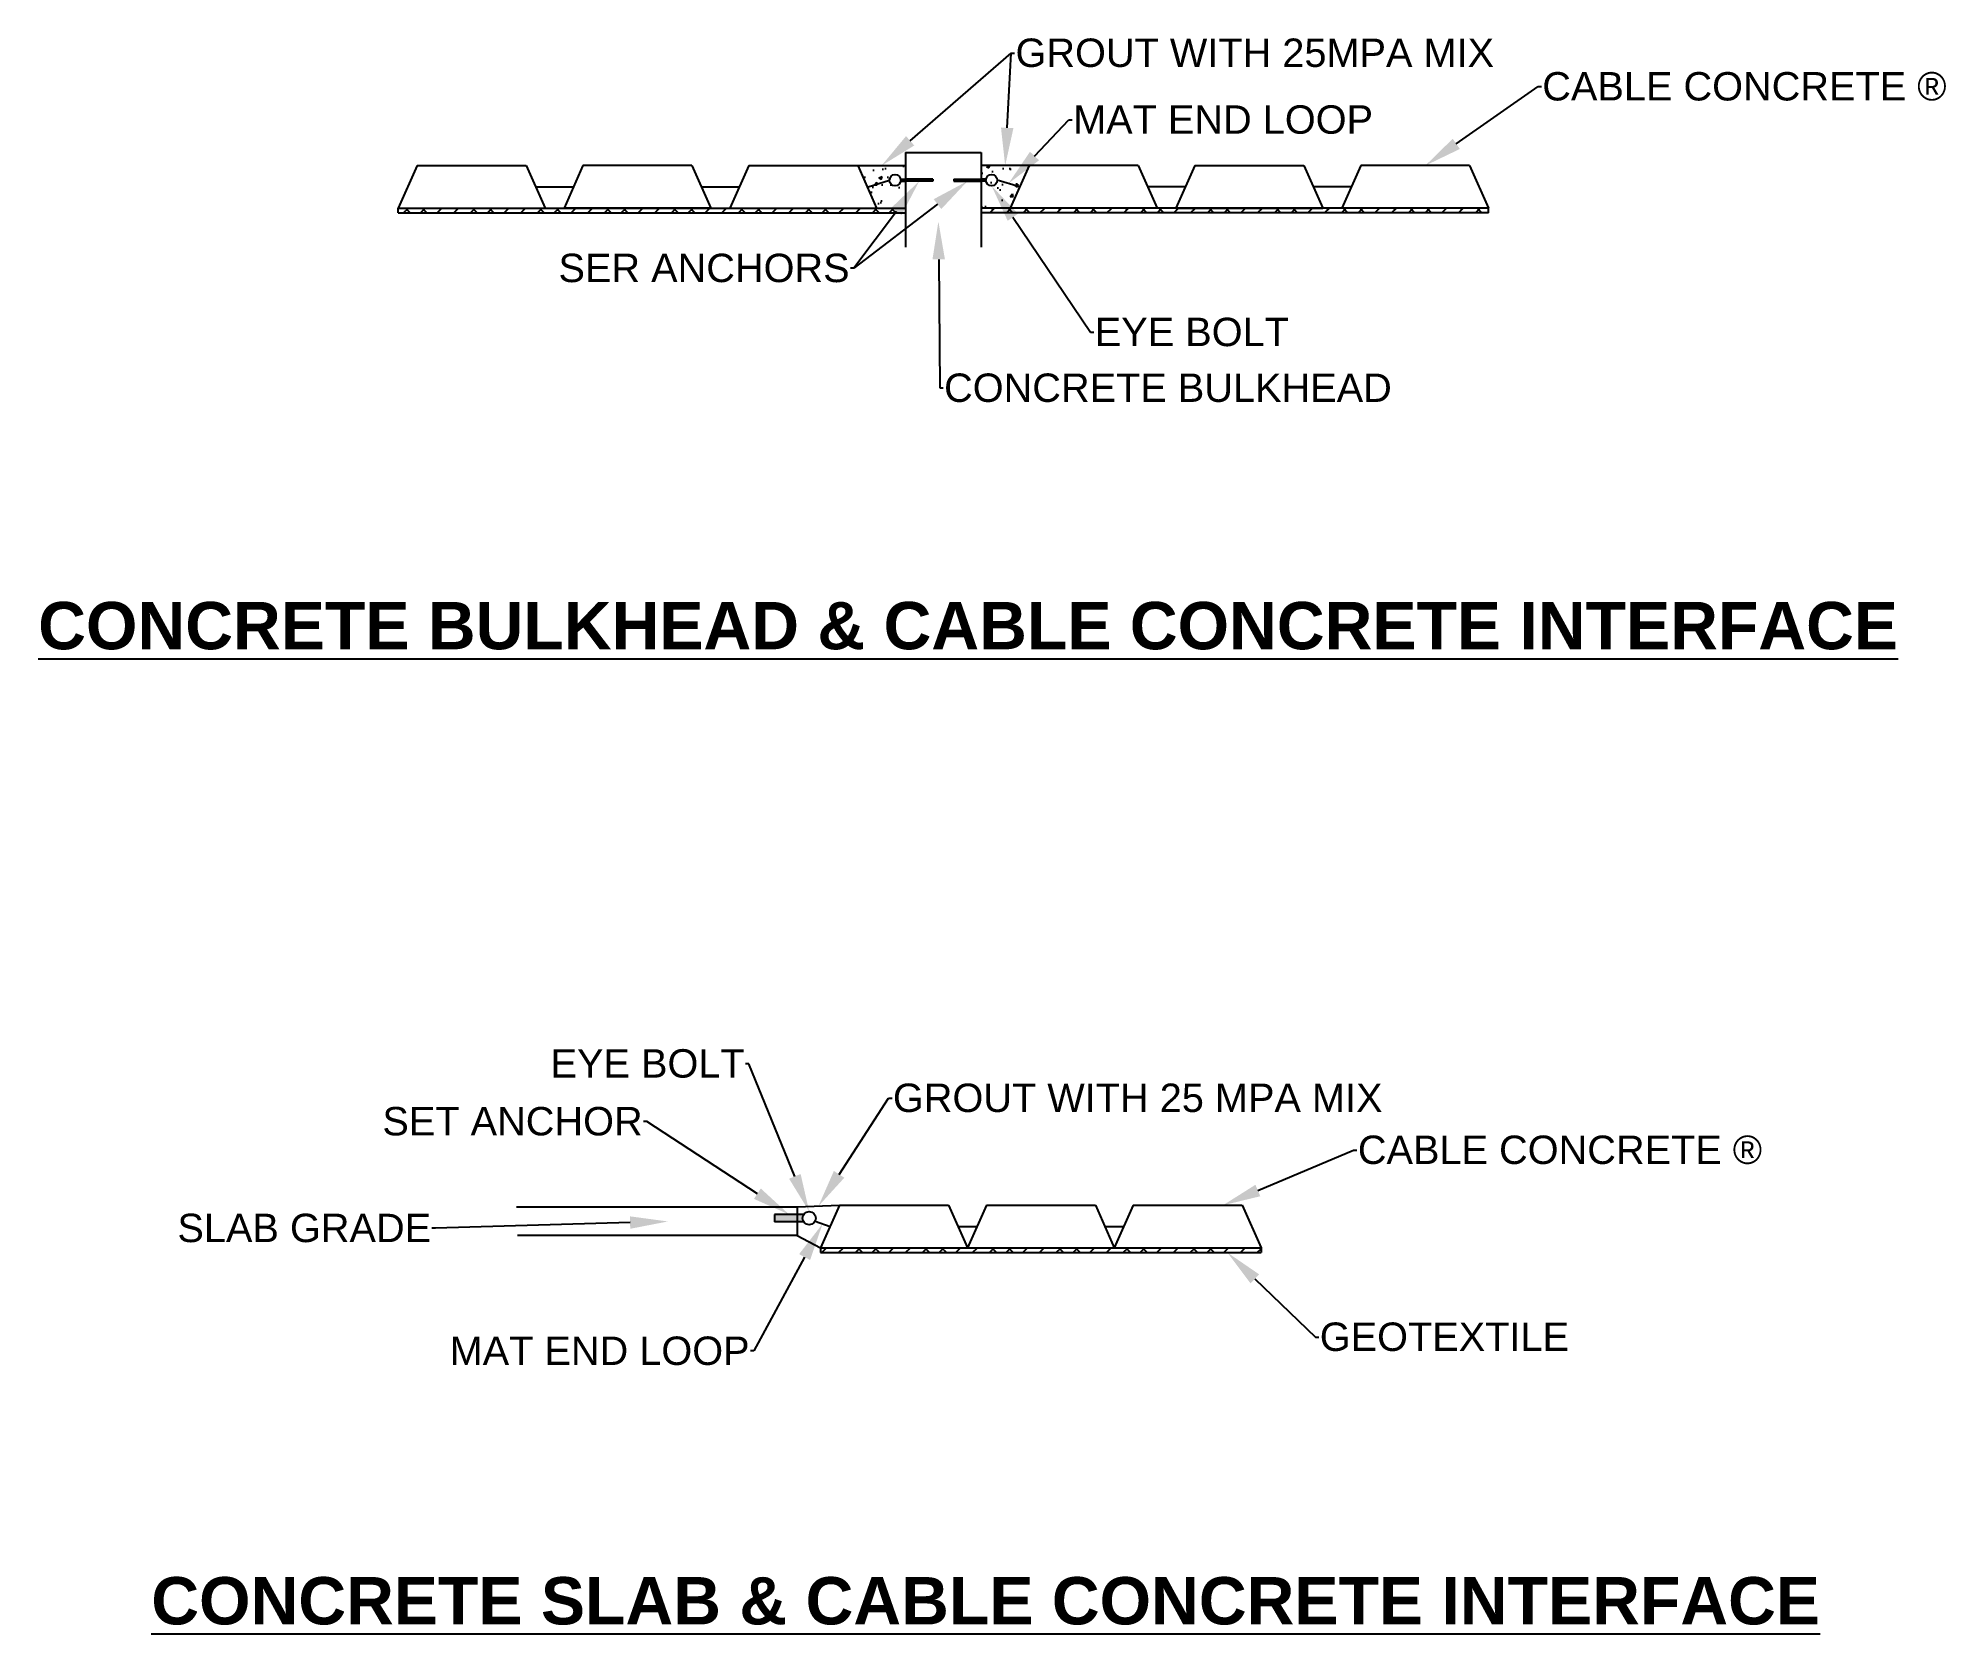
# Model space of a CAD drawing. Header units: inches. Extents: x -30 to 171, y -120 to 48.
import ezdxf
from ezdxf import colors
from ezdxf.entities.mleader import LeaderData, LeaderLine
from ezdxf.math import Vec2, Vec3

# ---------------------------------------------------------------- set-up
doc = ezdxf.new("R2010")
doc.units = ezdxf.units.IN
doc.header["$MEASUREMENT"] = 0
doc.styles.get("Standard").update_dxf_attribs({"font": 'arial.ttf'})
pattern_1 = [(45, (0, 23.1213), (-0.883883, 0.883883), []), (135, (0, 23.1213), (-2.65165, 0.883883), [3.125, -1.875])]

msp = doc.modelspace()

# ---------------------------------------------------------------- hatches: boundary and pattern name
h = msp.add_hatch()
h.set_pattern_fill('AR-CONC', color=256, scale=0.5)
h.set_pattern_definition([(50, (0, 23.1213), (3.5863, -0.31376), [0.375, -4.125]), (355, (0, 23.1213), (-0.69376, 3.76096), [0.3, -3.3]), (100.4514, (0.299, 23.095), (2.89254, 3.4472), [0.3187, -3.50571]), (46.184, (0, 24.1213), (5.3362, -0.8276), [0.5625, -6.1875]), (96.636, (0.4447, 24.0524), (4.6733, 4.8706), [0.47805, -5.25857]), (351.184, (0, 24.1213), (4.6733, 4.8706), [0.45, -4.95]), (21, (0.5, 23.8713), (2.98454, -2.0131), [0.375, -4.125]), (326, (0.5, 23.8713), (1.21658, 3.62575), [0.3, -3.3]), (71.4514, (0.7487, 23.7036), (4.20111, 1.61266), [0.3187, -3.50571]), (37.5, (0, 23.1213), (0.0608, 1.66447), [0, -3.26, 0, -3.35, 0, -3.3125]), (7.5, (0, 23.1213), (1.315348, 1.97206), [0, -1.91, 0, -3.185, 0, -1.2625]), (327.5, (-1.115, 23.1213), (2.669112, -0.112774), [0, -1.25, 0, -3.9, 0, -5.175]), (317.5, (-1.615, 23.1213), (2.91593, 0.500525), [0, -1.625, 0, -2.59, 0, -3.675])])
h.paths.add_polyline_path([(61.48, 34.07), (60.96, 34.07, -0.598721), (60.5, 34.02), (57.43, 32.6), (58.43, 30.35), (61.48, 30.35)])
h.paths.add_polyline_path([(73.53, 32.6), (70.45, 34.02, -0.598721), (69.99, 34.07), (69.48, 34.07), (69.48, 30.35), (72.53, 30.35)])
h.paths.add_polyline_path([(74.53, 34.85), (69.48, 34.85), (69.48, 34.26), (69.99, 34.26, -0.825389), (70.5, 34.17, -0.151701), (70.45, 34.02), (73.53, 32.6)])
h.paths.add_polyline_path([(60.5, 34.02, -0.151701), (60.46, 34.17, -0.825389), (60.96, 34.26), (61.48, 34.26), (61.48, 34.85), (56.43, 34.85), (57.43, 32.6)])
h = msp.add_hatch(color=256)
h.dxf.hatch_style = 1
h.paths.add_polyline_path([(64.38, 33.41), (61.48, 33.41), (61.48, 33.22), (64.38, 33.22)])
h.paths.add_polyline_path([(61.48, 33.41), (60.96, 33.41, -0.095657), (60.98, 33.31, -0.095657), (60.96, 33.22), (61.48, 33.22)])
h = msp.add_hatch(color=256)
h.dxf.hatch_style = 1
h.paths.add_polyline_path([(66.57, 33.41), (69.48, 33.41), (69.48, 33.22), (66.57, 33.22)])
h.paths.add_polyline_path([(69.48, 33.41), (69.99, 33.41, 0.095657), (69.97, 33.31, 0.095657), (69.99, 33.22), (69.48, 33.22)])
h = msp.add_hatch()
h.set_pattern_fill('ANSI38', color=256, scale=10)
h.set_pattern_definition(pattern_1)
h.paths.add_polyline_path([(58.43, 29.85), (61.48, 29.85), (61.48, 30.35), (58.43, 30.35), (40.93, 30.35), (40.93, 30.35), (25.43, 30.35), (7.93, 30.35), (7.93, 29.85)])
h = msp.add_hatch()
h.set_pattern_fill('ANSI38', color=256, scale=10)
h.set_pattern_definition(pattern_1)
h.paths.add_polyline_path([(69.48, 30.35), (72.53, 30.35), (90.03, 30.35), (90.03, 30.35), (105.53, 30.35), (123.03, 30.35), (123.03, 29.85), (72.53, 29.85), (69.48, 29.85)])
h = msp.add_hatch(color=256)
h.dxf.hatch_style = 1
h.paths.add_polyline_path([(50.05, -75.9), (47.65, -75.9), (47.65, -76.67), (50.05, -76.67)])
h.paths.add_polyline_path([(50.6, -76.29, -0.147992), (50.72, -75.9), (50.05, -75.9), (50.05, -76.67), (50.72, -76.67, -0.147992)])
h = msp.add_hatch()
h.set_pattern_fill('ANSI38', color=256, scale=10)
h.paths.add_polyline_path([(99.02, -79.43), (83.52, -79.43), (83.52, -79.43), (68.02, -79.43), (68.02, -79.43), (52.52, -79.43), (52.52, -79.93), (99.02, -79.93)])

# ---------------------------------------------------------------- linework, layer by layer
for p, q in [((9.93, 34.85), (7.93, 30.35)), ((9.93, 34.85), (21.43, 34.85)), ((21.43, 34.85), (23.43, 30.35)), ((27.43, 34.85), (25.43, 30.35)), ((38.93, 34.85), (27.43, 34.85)), ((38.93, 34.85), (40.93, 30.35)), ((44.93, 34.85), (42.93, 30.35)), ((44.93, 34.85), (56.43, 34.85)), ((56.43, 34.85), (58.43, 30.35)), ((56.43, 34.85), (61.48, 34.85)), ((61.48, 36.24), (61.48, 26.24)), ((61.48, 36.24), (69.48, 36.24)), ((69.48, 36.24), (69.48, 26.24)), ((74.53, 34.85), (69.48, 34.85)), ((74.53, 34.85), (72.53, 30.35)), ((86.03, 34.85), (74.53, 34.85)), ((86.03, 34.85), (88.03, 30.35)), ((92.03, 34.85), (90.03, 30.35)), ((92.03, 34.85), (103.53, 34.85)), ((103.53, 34.85), (105.53, 30.35)), ((109.53, 34.85), (107.53, 30.35)), ((121.03, 34.85), (109.53, 34.85)), ((121.03, 34.85), (123.03, 30.35)), ((22.43, 32.6), (26.43, 32.6)), ((39.93, 32.6), (43.93, 32.6)), ((57.52, 32.6), (59.78, 33.31)), ((60.96, 33.41), (61.48, 33.41)), ((60.96, 33.22), (61.48, 33.22)), ((64.38, 33.41), (61.48, 33.41)), ((64.38, 33.22), (61.48, 33.22)), ((64.38, 33.41), (64.38, 33.22)), ((66.57, 33.41), (69.48, 33.41)), ((66.57, 33.41), (66.57, 33.22)), ((66.57, 33.22), (69.48, 33.22)), ((69.99, 33.41), (69.48, 33.41)), ((69.99, 33.22), (69.48, 33.22)), ((73.53, 32.6), (71.17, 33.31)), ((91.03, 32.6), (87.03, 32.6)), ((108.53, 32.6), (104.53, 32.6)), ((7.93, 30.35), (23.43, 30.35)), ((7.93, 30.35), (58.43, 30.35)), ((7.93, 29.85), (7.93, 30.35)), ((40.93, 30.35), (25.43, 30.35)), ((42.93, 30.35), (58.43, 30.35)), ((58.43, 30.35), (61.48, 30.35)), ((72.53, 30.35), (69.48, 30.35)), ((88.03, 30.35), (72.53, 30.35)), ((123.03, 30.35), (72.53, 30.35)), ((90.03, 30.35), (105.53, 30.35)), ((123.03, 30.35), (107.53, 30.35)), ((123.03, 29.85), (123.03, 30.35)), ((7.93, 29.85), (58.43, 29.85)), ((58.43, 29.85), (61.48, 29.85)), ((72.53, 29.85), (69.48, 29.85)), ((123.03, 29.85), (72.53, 29.85)), ((20.4, -75.11), (50.05, -75.11)), ((50.72, -75.9), (47.65, -75.9)), ((47.65, -75.9), (47.65, -76.67)), ((50.05, -75.11), (54.52, -74.93)), ((50.05, -75.11), (50.05, -78.11)), ((54.52, -74.93), (52.52, -79.43)), ((54.52, -74.93), (66.02, -74.93)), ((66.02, -74.93), (68.02, -79.43)), ((70.02, -74.93), (68.02, -79.43)), ((70.02, -74.93), (81.52, -74.93)), ((81.52, -74.93), (83.52, -79.43)), ((85.52, -74.93), (83.52, -79.43)), ((85.52, -74.93), (97.02, -74.93)), ((97.02, -74.93), (99.02, -79.43)), ((50.05, -78.11), (20.51, -78.11)), ((50.72, -76.67), (47.65, -76.67)), ((50.05, -78.11), (52.52, -79.43)), ((51.94, -76.59), (53.52, -77.18)), ((67.02, -77.18), (69.02, -77.18)), ((82.52, -77.18), (84.52, -77.18)), ((52.52, -79.43), (68.02, -79.43)), ((52.52, -79.43), (99.02, -79.43)), ((52.52, -79.43), (52.52, -79.93)), ((52.52, -79.93), (99.02, -79.93)), ((68.02, -79.43), (83.52, -79.43)), ((83.52, -79.43), (99.02, -79.43)), ((99.02, -79.43), (99.02, -79.93))]:
    msp.add_line(p, q)
for centre, radius in [((60.38, 33.31), 0.6), ((70.57, 33.31), 0.6), ((51.31, -76.29), 0.703)]:
    msp.add_circle(centre, radius)

# ---------------------------------------------------------------- texts
at = {"char_height": 5, "attachment_point": 1}
for s, width, insert in [('{\\fArial|b1|i0|c0|p34;\\LCONCRETE BULKHEAD & CABLE CONCRETE INTERFACE}', 238.7556, (-30.08, -11.22)), ('{\\fArial|b1|i0|c0|p34;\\LCONCRETE SLAB & CABLE CONCRETE INTERFACE}', 204.709, (-18.14, -114.19))]:
    msp.add_mtext_dynamic_manual_height_columns(s, width=width, gutter_width=1, heights=[0], dxfattribs=dict(at, insert=insert))

# ---------------------------------------------------------------- leaders
ml = msp.add_multileader_mtext('Standard')
ml.set_content('GROUT WITH 25MPA MIX', color=256)
ml.set_leader_properties()
ml.build(insert=Vec2(0, 0))
ml.multileader.update_dxf_attribs({"dogleg_length": 0.36})
ctx = ml.context
ctx.base_point, ctx.char_height, ctx.landing_gap_size, ctx.plane_origin = Vec3(73, 46.74), 3, 0.09, Vec3(58.95, 34.85)
notes = []
notes.append((ctx, [(0, (1, 1, 0), (72.64, 46.74), (1, 0), 0.36, [(0, [(58.95, 34.85)], 0, [])])]))
ctx.mtext.insert, ctx.mtext.flow_direction = Vec3(73.09, 48.27), 5
ml = msp.add_multileader_mtext('Standard')
ml.set_content('', color=256)
ml.set_leader_properties()
ml.build(insert=Vec2(0, 0))
ml.multileader.update_dxf_attribs({"dogleg_length": 0.36})
ctx = ml.context
ctx.base_point, ctx.char_height, ctx.landing_gap_size, ctx.plane_origin = Vec3(73, 46.74), 3, 0.09, Vec3(72, 34.85)
notes.append((ctx, [(1, (1, 1, 0), (72.64, 46.74), (1, 0), 0.36, [(0, [(72, 34.85)], 0, [])])]))
ctx.mtext.insert, ctx.mtext.flow_direction = Vec3(73.09, 48.24), 5
ml = msp.add_multileader_mtext('Standard')
ml.set_content('CABLE CONCRETE ®', color=256)
ml.set_leader_properties()
ml.build(insert=Vec2(0, 0))
ml.multileader.update_dxf_attribs({"dogleg_length": 0.36})
ctx = ml.context
ctx.base_point, ctx.char_height, ctx.landing_gap_size, ctx.plane_origin = Vec3(128.61, 43.21), 3, 0.09, Vec3(116.35, 34.85)
notes.append((ctx, [(0, (1, 1, 0), (128.25, 43.21), (1, 0), 0.36, [(0, [(116.35, 34.85)], 0, [])])]))
ctx.mtext.insert, ctx.mtext.flow_direction = Vec3(128.7, 44.73), 5
ml = msp.add_multileader_mtext('Standard')
ml.set_content('MAT END LOOP', color=256)
ml.set_leader_properties()
ml.build(insert=Vec2(0, 0))
ml.multileader.update_dxf_attribs({"dogleg_length": 0.36})
ctx = ml.context
ctx.base_point, ctx.char_height, ctx.landing_gap_size, ctx.plane_origin = Vec3(79.08, 39.7), 3, 0.09, Vec3(71.99, 33.31)
notes.append((ctx, [(0, (1, 1, 0), (78.72, 39.7), (1, 0), 0.36, [(0, [(72.35, 32.96)], 0, [])])]))
ctx.mtext.insert, ctx.mtext.flow_direction = Vec3(79.17, 41.22), 5
ml = msp.add_multileader_mtext('Standard')
ml.set_content('SER ANCHORS', color=256)
ml.set_leader_properties()
ml.build(insert=Vec2(0, 0))
ml.multileader.update_dxf_attribs({"dogleg_length": 0.36})
ctx = ml.context
ctx.base_point, ctx.char_height, ctx.landing_gap_size, ctx.plane_origin = Vec3(25.15, 24.02), 3, 0.09, Vec3(61.48, 33.22)
ctx.text_align_type = 2
notes.append((ctx, [(0, (1, 1, 0), (56.03, 24.02), (-1, 0), 0.36, [(0, [(62.93, 33.22)], 0, [])])]))
ctx.mtext.insert, ctx.mtext.alignment, ctx.mtext.flow_direction = Vec3(55.58, 25.55), 3, 5
ml = msp.add_multileader_mtext('Standard')
ml.set_content('', color=256)
ml.set_leader_properties()
ml.build(insert=Vec2(0, 0))
ml.multileader.update_dxf_attribs({"dogleg_length": 0.36})
ctx = ml.context
ctx.base_point, ctx.char_height, ctx.landing_gap_size, ctx.plane_origin = Vec3(55.49, 24.02), 3, 0.09, Vec3(69.48, 33.22)
ctx.text_align_type = 2
notes.append((ctx, [(0, (1, 1, 0), (56.03, 24.02), (-1, 0), 0.36, [(0, [(68.03, 33.22)], 0, [])])]))
ctx.mtext.insert, ctx.mtext.alignment, ctx.mtext.flow_direction = Vec3(55.58, 25.52), 3, 5
ml = msp.add_multileader_mtext('Standard')
ml.set_content('EYE BOLT', color=256)
ml.set_leader_properties()
ml.build(insert=Vec2(0, 0))
ml.multileader.update_dxf_attribs({"dogleg_length": 0.36})
ctx = ml.context
ctx.base_point, ctx.char_height, ctx.landing_gap_size, ctx.plane_origin = Vec3(81.37, 17.27), 3, 0.09, Vec3(70.18, 33.91)
notes.append((ctx, [(0, (1, 1, 0), (81.01, 17.27), (1, 0), 0.36, [(0, [(70.57, 32.71)], 0, [])])]))
ctx.mtext.insert, ctx.mtext.flow_direction = Vec3(81.46, 18.79), 5
ml = msp.add_multileader_mtext('Standard')
ml.set_content('CONCRETE BULKHEAD', color=256)
ml.set_leader_properties()
ml.build(insert=Vec2(0, 0))
ml.multileader.update_dxf_attribs({"dogleg_length": 0.36})
ctx = ml.context
ctx.base_point, ctx.char_height, ctx.landing_gap_size, ctx.plane_origin = Vec3(65.46, 11.37), 3, 0.09, Vec3(64.95, 28.95)
notes.append((ctx, [(0, (1, 1, 0), (65.1, 11.37), (1, 0), 0.36, [(0, [(64.95, 28.95)], 0, [])])]))
ctx.mtext.insert, ctx.mtext.flow_direction = Vec3(65.55, 12.9), 5
ml = msp.add_multileader_mtext('Standard')
ml.set_content('EYE BOLT', color=256)
ml.set_leader_properties()
ml.build(insert=Vec2(0, 0))
ml.multileader.update_dxf_attribs({"dogleg_length": 0.36})
ctx = ml.context
ctx.base_point, ctx.char_height, ctx.landing_gap_size, ctx.plane_origin = Vec3(24.33, -59.98), 3, 0.09, Vec3(51.31, -75.58)
ctx.text_align_type = 2
notes.append((ctx, [(0, (1, 1, 0), (44.95, -59.98), (-1, 0), 0.36, [(0, [(51.31, -75.58)], 0, [])])]))
ctx.mtext.insert, ctx.mtext.alignment, ctx.mtext.flow_direction = Vec3(44.5, -58.45), 3, 5
ml = msp.add_multileader_mtext('Standard')
ml.set_content('GROUT WITH 25 MPA MIX', color=256)
ml.set_leader_properties()
ml.build(insert=Vec2(0, 0))
ml.multileader.update_dxf_attribs({"dogleg_length": 0.36})
ctx = ml.context
ctx.base_point, ctx.char_height, ctx.landing_gap_size, ctx.plane_origin = Vec3(60.06, -63.61), 3, 0.09, Vec3(52.29, -75.02)
notes.append((ctx, [(0, (1, 1, 0), (59.7, -63.61), (1, 0), 0.36, [(0, [(52.29, -75.02)], 0, [])])]))
ctx.mtext.insert, ctx.mtext.flow_direction = Vec3(60.15, -62.08), 5
ml = msp.add_multileader_mtext('Standard')
ml.set_content('SET ANCHOR', color=256)
ml.set_leader_properties()
ml.build(insert=Vec2(0, 0))
ml.multileader.update_dxf_attribs({"dogleg_length": 0.36})
ctx = ml.context
ctx.base_point, ctx.char_height, ctx.landing_gap_size, ctx.plane_origin = Vec3(6.41, -66.07), 3, 0.09, Vec3(49.19, -75.9)
ctx.text_align_type = 2
notes.append((ctx, [(0, (1, 1, 0), (34.18, -66.07), (-1, 0), 0.36, [(0, [(49.19, -75.9)], 0, [])])]))
ctx.mtext.insert, ctx.mtext.alignment, ctx.mtext.flow_direction = Vec3(33.73, -64.55), 3, 5
ml = msp.add_multileader_mtext('Standard')
ml.set_content('CABLE CONCRETE ®', color=256)
ml.set_leader_properties()
ml.build(insert=Vec2(0, 0))
ml.multileader.update_dxf_attribs({"dogleg_length": 0.36})
ctx = ml.context
ctx.base_point, ctx.char_height, ctx.landing_gap_size, ctx.plane_origin = Vec3(109.14, -69.1), 3, 0.09, Vec3(94.99, -74.93)
notes.append((ctx, [(0, (1, 1, 0), (108.78, -69.1), (1, 0), 0.36, [(0, [(94.99, -74.93)], 0, [])])]))
ctx.mtext.insert, ctx.mtext.flow_direction = Vec3(109.23, -67.57), 5
ml = msp.add_multileader_mtext('Standard')
ml.set_content('SLAB GRADE', color=256)
ml.set_leader_properties()
ml.build(insert=Vec2(0, 0))
ml.multileader.update_dxf_attribs({"dogleg_length": 0.36})
ctx = ml.context
ctx.base_point, ctx.char_height, ctx.landing_gap_size, ctx.plane_origin = Vec3(-15.07, -77.34), 3, 0.09, Vec3(36.4, -76.64)
ctx.text_align_type = 2
notes.append((ctx, [(0, (1, 1, 0), (11.85, -77.34), (-1, 0), 0.36, [(0, [(36.4, -76.64)], 0, [])])]))
ctx.mtext.insert, ctx.mtext.alignment, ctx.mtext.flow_direction = Vec3(11.4, -75.82), 3, 5
ml = msp.add_multileader_mtext('Standard')
ml.set_content('MAT END LOOP', color=256)
ml.set_leader_properties()
ml.build(insert=Vec2(0, 0))
ml.multileader.update_dxf_attribs({"dogleg_length": 0.36})
ctx = ml.context
ctx.base_point, ctx.char_height, ctx.landing_gap_size, ctx.plane_origin = Vec3(13.75, -90.31), 3, 0.09, Vec3(52.73, -76.88)
ctx.text_align_type = 2
notes.append((ctx, [(0, (1, 1, 0), (45.47, -90.31), (-1, 0), 0.36, [(0, [(52.73, -76.88)], 0, [])])]))
ctx.mtext.insert, ctx.mtext.alignment, ctx.mtext.flow_direction = Vec3(45.02, -88.79), 3, 5
ml = msp.add_multileader_mtext('Standard')
ml.set_content('GEOTEXTILE', color=256)
ml.set_leader_properties()
ml.build(insert=Vec2(0, 0))
ml.multileader.update_dxf_attribs({"dogleg_length": 0.36})
ctx = ml.context
ctx.base_point, ctx.char_height, ctx.landing_gap_size, ctx.plane_origin = Vec3(105.12, -88.84), 3, 0.09, Vec3(95.47, -79.93)
notes.append((ctx, [(0, (1, 1, 0), (104.76, -88.84), (1, 0), 0.36, [(0, [(95.47, -79.93)], 0, [])])]))
ctx.mtext.insert, ctx.mtext.flow_direction = Vec3(105.21, -87.31), 5
for ctx, leaders in notes:
    for number, flags, end, landing, length, lines in leaders:
        leader = LeaderData()
        leader.index, (leader.has_last_leader_line, leader.has_dogleg_vector, leader.attachment_direction) = number, flags
        leader.last_leader_point, leader.dogleg_vector, leader.dogleg_length = Vec3(end), Vec3(landing), length
        for number, points, colour, breaks in lines:
            line = LeaderLine()
            line.index, line.vertices, line.color, line.breaks = number, Vec3.list(points), colors.encode_raw_color(colour), breaks
            leader.lines.append(line)
        ctx.leaders.append(leader)

doc.saveas('drawing.dxf')
